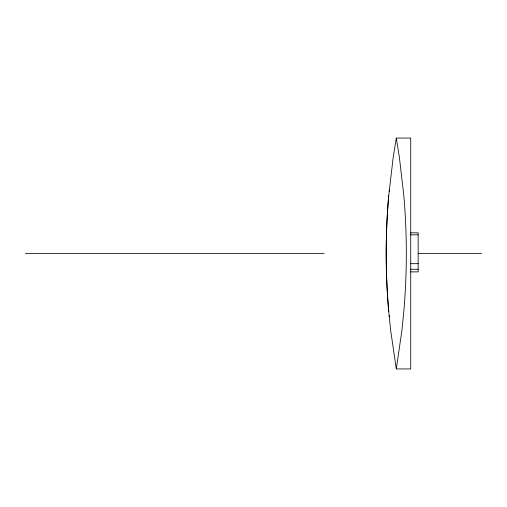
<?xml version="1.0" encoding="UTF-8"?>
<svg xmlns="http://www.w3.org/2000/svg" width="507" height="507" viewBox="0 0 507 507"><rect width="100%" height="100%" fill="white"/><g stroke="black" fill="none" stroke-linecap="round" stroke-linejoin="round"><path stroke-width="0.76" d="M388.736 195.563L393.223 157.151L396.303 138.062L410.733 138.062L410.733 368.938L396.303 368.938L390.701 330.678L388.736 311.437A469.545 330.767 90 0 1 388.73 195.563A664.69 664.69 0 0 0 388.736 311.437M396.303 368.938L401.867 330.678L403.819 311.437A473.05 333.238 -90 0 0 403.819 195.563L399.364 157.151L396.303 138.062M410.359 232.833L418.161 232.833L418.161 271.872L410.359 271.872M410.359 234.817L418.161 234.817M25.35 253.5L324.157 253.5M418.161 253.5L481.65 253.5M410.359 263.678L418.161 263.678M410.359 269.268L418.161 269.268M389.3 190.011L389.3 191.589M389.3 315.411L389.3 316.989"/></g></svg>
